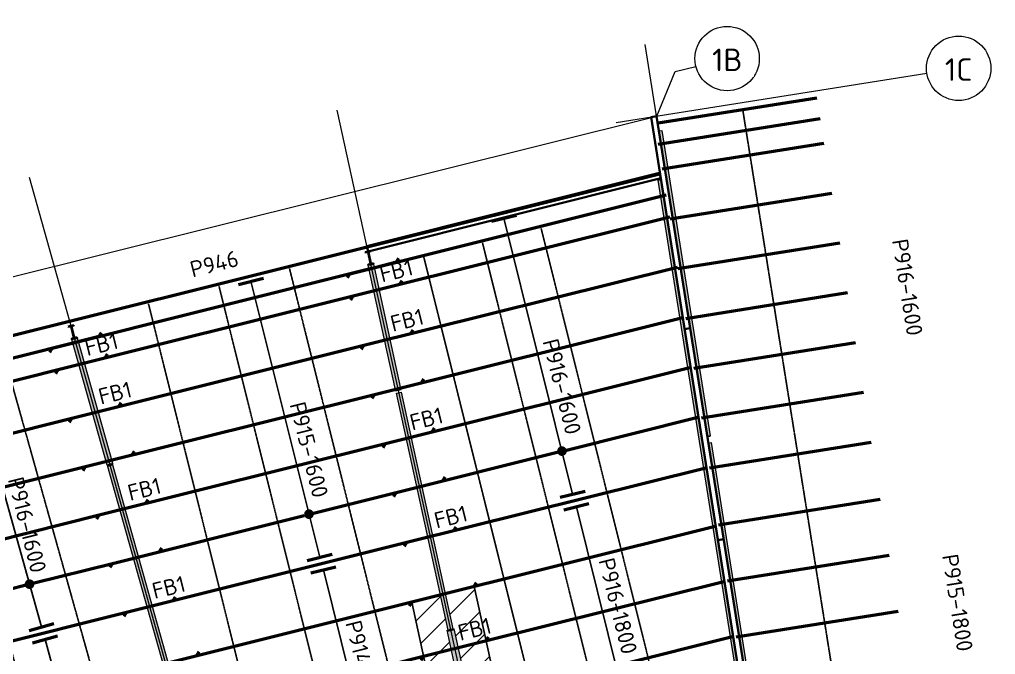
# Model space of a CAD drawing. Header units: millimetres. Extents: x 632 to 197946, y -2790 to 4041528.
# Drawn here: x 35765 to 66086, y 4021813 to 4041528 of the extents above; entities that cross this region are included whole.
import ezdxf

# ---------------------------------------------------------------- set-up
doc = ezdxf.new("R2010")
doc.units = ezdxf.units.MM
doc.linetypes.add('Dash', pattern=[7, 5, -2])
doc.linetypes.add('Hidden', pattern=[4, 3, -1])
for name, color, linetype, lineweight in [('A-010-M_LINE', 90, 'Continuous', 13), ('A-200-M_WALL_EXT', 113, 'Continuous', 13), ('S-280-A_STRUCT_FRAME', 2, 'Continuous', 18), ('S-280-M_COLUMN', 52, 'Continuous', 13), ('S-280-M_STRUCT_FRAME', 12, 'Continuous', 13), ('Z-000-T_TEXT', 131, 'Continuous', 25), ('Z-030-M_GRID', 191, 'Continuous', 13), ('Z-033_T_GRIDREF', 31, 'Continuous', 13), ('Z-060-M_DETAIL', 92, 'Continuous', 25)]:
    doc.layers.add(name, color=color, linetype=linetype, lineweight=lineweight)
doc.styles.add('ISOCPEUR_1', font='isocpeur.ttf', dxfattribs={"height": 700})
doc.styles.add('ISOCPEUR_2', font='isocpeur.ttf', dxfattribs={"height": 500})
doc.styles.add('ISOCPEUR_3', font='isocpeur.ttf', dxfattribs={"height": 2.5})

# ---------------------------------------------------------------- blocks, each defined once
blk = doc.blocks.new('NRP_Framing-Steel-Purlin C - P946 - EC250-24-4033922-S6_011 - UPPER PURLIN PLAN - PART 2')
at = {"layer": 'S-280-M_STRUCT_FRAME', "color": 1, "lineweight": 50}
blk.add_line((-2353205, 4029926), (-2325906, 4036736), dxfattribs=at)
blk.add_line((-2353205, 4029926), (-2325906, 4036736), dxfattribs=at)
blk = doc.blocks.new('NRP_Framing-Steel-Purlin C - P946 - EC250-24-4133020-S6_011 - UPPER PURLIN PLAN - PART 2')
at = {"layer": 'S-280-M_STRUCT_FRAME', "color": 1, "lineweight": 50}
blk.add_line((-2321022, 4039090), (-2325947, 4038306), dxfattribs=at)
blk.add_line((-2321022, 4039090), (-2325947, 4038306), dxfattribs=at)
blk = doc.blocks.new('NRP_Framing-Steel-Purlin Z - P915 - EZ250-19-4044862-S6_011 - UPPER PURLIN PLAN - PART 2')
at = {"layer": 'S-280-M_STRUCT_FRAME', "color": 3, "lineweight": 50}
for p, q in [((-2333969, 4033307), (-2333897, 4033428)), ((-2344584, 4030659), (-2335424, 4032944)), ((-2344657, 4030538), (-2344584, 4030659))]:
    blk.add_line(p, q, dxfattribs=at)
blk = doc.blocks.new('NRP_Framing-Steel-Purlin Z - P916 - EZ250-24-4044863-S6_011 - UPPER PURLIN PLAN - PART 2')
at = {"layer": 'S-280-M_STRUCT_FRAME', "color": 1, "lineweight": 50}
for p, q in [((-2335424, 4032944), (-2325590, 4035397)), ((-2335497, 4032823), (-2335424, 4032944))]:
    blk.add_line(p, q, dxfattribs=at)
blk = doc.blocks.new('NRP_Framing-Steel-Purlin Z - P915 - EZ250-19-4105806-S6_011 - UPPER PURLIN PLAN - PART 2')
at = {"layer": 'S-280-M_STRUCT_FRAME', "color": 3, "lineweight": 50}
for p, q in [((-2334751, 4033831), (-2334073, 4034001)), ((-2334073, 4034001), (-2334000, 4034122)), ((-2344770, 4031321), (-2334849, 4033806)), ((-2344843, 4031200), (-2344770, 4031321))]:
    blk.add_line(p, q, dxfattribs=at)
blk = doc.blocks.new('NRP_Framing-Steel-Purlin Z - P916 - EZ250-24-4104541-S6_011 - UPPER PURLIN PLAN - PART 2')
at = {"layer": 'S-280-M_STRUCT_FRAME', "color": 1, "lineweight": 50}
for p, q in [((-2335528, 4033637), (-2325699, 4036089)), ((-2335601, 4033516), (-2335528, 4033637))]:
    blk.add_line(p, q, dxfattribs=at)
blk = doc.blocks.new('NRP_Framing-Steel-Purlin Z - P916 - EZ250-24-4043329-S6_011 - UPPER PURLIN PLAN - PART 2')
at = {"layer": 'S-280-M_STRUCT_FRAME', "color": 1, "lineweight": 50}
for p, q in [((-2343130, 4031022), (-2343057, 4031143)), ((-2353082, 4028539), (-2344584, 4030659))]:
    blk.add_line(p, q, dxfattribs=at)
blk = doc.blocks.new('NRP_Framing-Steel-Purlin Z - P916 - EZ250-24-V18-S6_011 - UPPER PURLIN PLAN - PART 2')
at = {"layer": 'S-280-M_STRUCT_FRAME', "color": 1, "lineweight": 50}
for p, q in [((-2343318, 4031693), (-2343245, 4031814)), ((-2353270, 4029211), (-2343318, 4031693))]:
    blk.add_line(p, q, dxfattribs=at)
blk = doc.blocks.new('NRP_Framing-Steel-Purlin Z - P915 - EZ250-19-4044895-S6_011 - UPPER PURLIN PLAN - PART 2')
at = {"layer": 'S-280-M_STRUCT_FRAME', "color": 3, "lineweight": 50}
for p, q in [((-2333635, 4031776), (-2333562, 4031897)), ((-2344161, 4029150), (-2335090, 4031413)), ((-2344234, 4029029), (-2344161, 4029150))]:
    blk.add_line(p, q, dxfattribs=at)
blk = doc.blocks.new('NRP_Framing-Steel-Purlin Z - P916 - EZ250-24-4044943-S6_011 - UPPER PURLIN PLAN - PART 2')
at = {"layer": 'S-280-M_STRUCT_FRAME', "color": 1, "lineweight": 50}
for p, q in [((-2335090, 4031413), (-2325343, 4033844)), ((-2335163, 4031292), (-2335090, 4031413))]:
    blk.add_line(p, q, dxfattribs=at)
blk = doc.blocks.new('NRP_Framing-Steel-Purlin Z - P916 - EZ250-24-4044913-S6_011 - UPPER PURLIN PLAN - PART 2')
at = {"layer": 'S-280-M_STRUCT_FRAME', "color": 1, "lineweight": 50}
for p, q in [((-2342706, 4029513), (-2342633, 4029634)), ((-2352535, 4027061), (-2344161, 4029150))]:
    blk.add_line(p, q, dxfattribs=at)
blk = doc.blocks.new('NRP_Framing-Steel-Purlin Z - P915 - EZ250-19-4044893-S6_011 - UPPER PURLIN PLAN - PART 2')
at = {"layer": 'S-280-M_STRUCT_FRAME', "color": 3, "lineweight": 50}
for p, q in [((-2333301, 4030252), (-2333228, 4030372)), ((-2343740, 4027648), (-2334756, 4029889)), ((-2343812, 4027527), (-2343740, 4027648))]:
    blk.add_line(p, q, dxfattribs=at)
blk = doc.blocks.new('NRP_Framing-Steel-Purlin Z - P916 - EZ250-24-4044941-S6_011 - UPPER PURLIN PLAN - PART 2')
at = {"layer": 'S-280-M_STRUCT_FRAME', "color": 1, "lineweight": 50}
for p, q in [((-2334756, 4029889), (-2325182, 4032277)), ((-2334829, 4029768), (-2334756, 4029889))]:
    blk.add_line(p, q, dxfattribs=at)
blk = doc.blocks.new('NRP_Framing-Steel-Purlin Z - P916 - EZ250-24-4044911-S6_011 - UPPER PURLIN PLAN - PART 2')
at = {"layer": 'S-280-M_STRUCT_FRAME', "color": 1, "lineweight": 50}
for p, q in [((-2342285, 4028011), (-2342212, 4028131)), ((-2352025, 4025581), (-2343740, 4027648))]:
    blk.add_line(p, q, dxfattribs=at)
blk = doc.blocks.new('NRP_Framing-Steel-Purlin Z - P915 - EZ250-19-4044891-S6_011 - UPPER PURLIN PLAN - PART 2')
at = {"layer": 'S-280-M_STRUCT_FRAME', "color": 3, "lineweight": 50}
for p, q in [((-2332968, 4028728), (-2332895, 4028848)), ((-2343319, 4026145), (-2334423, 4028365)), ((-2343391, 4026025), (-2343319, 4026145))]:
    blk.add_line(p, q, dxfattribs=at)
blk = doc.blocks.new('NRP_Framing-Steel-Purlin Z - P916 - EZ250-24-4044940-S6_011 - UPPER PURLIN PLAN - PART 2')
at = {"layer": 'S-280-M_STRUCT_FRAME', "color": 1, "lineweight": 50}
for p, q in [((-2334423, 4028365), (-2324962, 4030725)), ((-2334496, 4028244), (-2334423, 4028365))]:
    blk.add_line(p, q, dxfattribs=at)
blk = doc.blocks.new('NRP_Framing-Steel-Purlin Z - P916 - EZ250-24-4044909-S6_011 - UPPER PURLIN PLAN - PART 2')
at = {"layer": 'S-280-M_STRUCT_FRAME', "color": 1, "lineweight": 50}
for p, q in [((-2341863, 4026508), (-2341790, 4026629)), ((-2351516, 4024101), (-2343319, 4026145))]:
    blk.add_line(p, q, dxfattribs=at)
blk = doc.blocks.new('NRP_Framing-Steel-Purlin Z - P915 - EZ250-19-4044889-S6_011 - UPPER PURLIN PLAN - PART 2')
at = {"layer": 'S-280-M_STRUCT_FRAME', "color": 3, "lineweight": 50}
for p, q in [((-2332635, 4027203), (-2332562, 4027324)), ((-2336651, 4026201), (-2334090, 4026840)), ((-2342897, 4024643), (-2336941, 4026129)), ((-2342970, 4024522), (-2342897, 4024643))]:
    blk.add_line(p, q, dxfattribs=at)
blk = doc.blocks.new('NRP_Framing-Steel-Purlin Z - P916 - EZ250-24-4044939-S6_011 - UPPER PURLIN PLAN - PART 2')
at = {"layer": 'S-280-M_STRUCT_FRAME', "color": 1, "lineweight": 50}
for p, q in [((-2328792, 4028162), (-2324717, 4029179)), ((-2334090, 4026840), (-2329081, 4028090)), ((-2334163, 4026720), (-2334090, 4026840))]:
    blk.add_line(p, q, dxfattribs=at)
blk = doc.blocks.new('NRP_Framing-Steel-Purlin Z - P916 - EZ250-24-4044907-S6_011 - UPPER PURLIN PLAN - PART 2')
at = {"layer": 'S-280-M_STRUCT_FRAME', "color": 1, "lineweight": 50}
for p, q in [((-2341442, 4025006), (-2341369, 4025127)), ((-2345334, 4024035), (-2342897, 4024643)), ((-2351006, 4022620), (-2345624, 4023963))]:
    blk.add_line(p, q, dxfattribs=at)
blk = doc.blocks.new('NRP_Framing-Steel-Purlin Z - P915 - EZ250-19-4044887-S6_011 - UPPER PURLIN PLAN - PART 2')
at = {"layer": 'S-280-M_STRUCT_FRAME', "color": 3, "lineweight": 50}
for p, q in [((-2332297, 4025660), (-2332224, 4025781)), ((-2342470, 4023122), (-2333752, 4025297)), ((-2342543, 4023001), (-2342470, 4023122))]:
    blk.add_line(p, q, dxfattribs=at)
blk = doc.blocks.new('NRP_Framing-Steel-Purlin Z - P916 - EZ250-24-4044938-S6_011 - UPPER PURLIN PLAN - PART 2')
at = {"layer": 'S-280-M_STRUCT_FRAME', "color": 1, "lineweight": 50}
for p, q in [((-2333752, 4025297), (-2324469, 4027613)), ((-2333825, 4025176), (-2333752, 4025297))]:
    blk.add_line(p, q, dxfattribs=at)
blk = doc.blocks.new('NRP_Framing-Steel-Purlin Z - P916 - EZ250-24-4044905-S6_011 - UPPER PURLIN PLAN - PART 2')
at = {"layer": 'S-280-M_STRUCT_FRAME', "color": 1, "lineweight": 50}
for p, q in [((-2341015, 4023485), (-2340942, 4023606)), ((-2350490, 4021122), (-2342470, 4023122))]:
    blk.add_line(p, q, dxfattribs=at)
blk = doc.blocks.new('NRP_Framing-Steel-Purlin Z - P914 - EZ250-15-4051325-S6_011 - UPPER PURLIN PLAN - PART 2')
at = {"layer": 'S-280-M_STRUCT_FRAME', "color": 150, "lineweight": 50}
for p, q in [((-2331664, 4023931), (-2331591, 4024052)), ((-2342218, 4021298), (-2333604, 4023447)), ((-2342291, 4021178), (-2342218, 4021298))]:
    blk.add_line(p, q, dxfattribs=at)
blk = doc.blocks.new('NRP_Framing-Steel-Purlin Z - P916 - EZ250-24-4051348-S6_011 - UPPER PURLIN PLAN - PART 2')
at = {"layer": 'S-280-M_STRUCT_FRAME', "color": 1, "lineweight": 50}
for p, q in [((-2333604, 4023447), (-2324181, 4025798)), ((-2333676, 4023327), (-2333604, 4023447))]:
    blk.add_line(p, q, dxfattribs=at)
blk = doc.blocks.new('NRP_Framing-Steel-Purlin Z - P916 - EZ250-24-4051381-S6_011 - UPPER PURLIN PLAN - PART 2')
at = {"layer": 'S-280-M_STRUCT_FRAME', "color": 1, "lineweight": 50}
for p, q in [((-2340278, 4021782), (-2340205, 4021903)), ((-2349892, 4019384), (-2342218, 4021298))]:
    blk.add_line(p, q, dxfattribs=at)
blk = doc.blocks.new('NRP_Framing-Steel-Purlin Z - P914 - EZ250-15-4051326-S6_011 - UPPER PURLIN PLAN - PART 2')
at = {"layer": 'S-280-M_STRUCT_FRAME', "color": 150, "lineweight": 50}
for p, q in [((-2331294, 4022241), (-2331221, 4022362)), ((-2341751, 4019633), (-2333234, 4021757)), ((-2341824, 4019512), (-2341751, 4019633))]:
    blk.add_line(p, q, dxfattribs=at)
blk = doc.blocks.new('NRP_Framing-Steel-Purlin Z - P916 - EZ250-24-4051337-S6_011 - UPPER PURLIN PLAN - PART 2')
at = {"layer": 'S-280-M_STRUCT_FRAME', "color": 1, "lineweight": 50}
for p, q in [((-2333234, 4021757), (-2323910, 4024083)), ((-2333307, 4021637), (-2333234, 4021757))]:
    blk.add_line(p, q, dxfattribs=at)
blk = doc.blocks.new('NRP_Framing-Steel-Purlin Z - P916 - EZ250-24-4051338-S6_011 - UPPER PURLIN PLAN - PART 2')
at = {"layer": 'S-280-M_STRUCT_FRAME', "color": 1, "lineweight": 50}
for p, q in [((-2327112, 4021502), (-2323638, 4022369)), ((-2332864, 4020067), (-2327400, 4021431)), ((-2332937, 4019947), (-2332864, 4020067))]:
    blk.add_line(p, q, dxfattribs=at)
blk = doc.blocks.new('NRP_Framing-Steel-Purlin Z - P916 - EZ250-24-4046571-S6_011 - UPPER PURLIN PLAN - PART 2')
at = {"layer": 'S-280-M_STRUCT_FRAME', "color": 1, "lineweight": 50}
blk.add_line((-2319329, 4028400), (-2324353, 4027601), dxfattribs=at)
blk = doc.blocks.new('NRP_Framing-Steel-Purlin Z - P916 - EZ250-24-V20-S6_011 - UPPER PURLIN PLAN - PART 2')
at = {"layer": 'S-280-M_STRUCT_FRAME', "color": 1, "lineweight": 50}
blk.add_line((-2319573, 4029946), (-2324598, 4029147), dxfattribs=at)
blk = doc.blocks.new('NRP_Framing-Steel-Purlin Z - P916 - EZ250-24-V21-S6_011 - UPPER PURLIN PLAN - PART 2')
at = {"layer": 'S-280-M_STRUCT_FRAME', "color": 1, "lineweight": 50}
blk.add_line((-2319818, 4031492), (-2324843, 4030693), dxfattribs=at)
blk = doc.blocks.new('NRP_Framing-Steel-Purlin Z - P916 - EZ250-24-4046795-S6_011 - UPPER PURLIN PLAN - PART 2')
at = {"layer": 'S-280-M_STRUCT_FRAME', "color": 1, "lineweight": 50}
blk.add_line((-2320063, 4033039), (-2325087, 4032239), dxfattribs=at)
blk = doc.blocks.new('NRP_Framing-Steel-Purlin Z - P916 - EZ250-24-V22-S6_011 - UPPER PURLIN PLAN - PART 2')
at = {"layer": 'S-280-M_STRUCT_FRAME', "color": 1, "lineweight": 50}
blk.add_line((-2320308, 4034585), (-2325333, 4033785), dxfattribs=at)
blk = doc.blocks.new('NRP_Framing-Steel-Purlin Z - P916 - EZ250-24-V23-S6_011 - UPPER PURLIN PLAN - PART 2')
at = {"layer": 'S-280-M_STRUCT_FRAME', "color": 1, "lineweight": 50}
blk.add_line((-2320553, 4036131), (-2325578, 4035331), dxfattribs=at)
blk = doc.blocks.new('NRP_Framing-Steel-Purlin Z - P916 - EZ250-24-V24-S6_011 - UPPER PURLIN PLAN - PART 2')
at = {"layer": 'S-280-M_STRUCT_FRAME', "color": 1, "lineweight": 50}
blk.add_line((-2320798, 4037677), (-2325822, 4036878), dxfattribs=at)
blk = doc.blocks.new('NRP_Framing-Steel-Purlin Z - P915 - EZ250-19-V32-S6_011 - UPPER PURLIN PLAN - PART 2')
at = {"layer": 'S-280-M_STRUCT_FRAME', "color": 3, "lineweight": 50}
blk.add_line((-2318496, 4023145), (-2323521, 4022346), dxfattribs=at)
blk = doc.blocks.new('NRP_Framing-Steel-Purlin Z - P915 - EZ250-19-V33-S6_011 - UPPER PURLIN PLAN - PART 2')
at = {"layer": 'S-280-M_STRUCT_FRAME', "color": 3, "lineweight": 50}
blk.add_line((-2318772, 4024886), (-2323796, 4024087), dxfattribs=at)
blk = doc.blocks.new('NRP_Framing-Steel-Purlin Z - P915 - EZ250-19-V34-S6_011 - UPPER PURLIN PLAN - PART 2')
at = {"layer": 'S-280-M_STRUCT_FRAME', "color": 3, "lineweight": 50}
blk.add_line((-2319048, 4026627), (-2324072, 4025827), dxfattribs=at)
blk = doc.blocks.new('NRP_Framing-Steel-Purlin Z - P916 - EZ250-24-V36-S6_011 - UPPER PURLIN PLAN - PART 2')
at = {"layer": 'S-280-M_STRUCT_FRAME', "color": 1, "lineweight": 50}
blk.add_line((-2320920, 4038450), (-2325945, 4037651), dxfattribs=at)
blk = doc.blocks.new('NRP_Framing-Steel-EA - RA728 - 90x90x8EA-4104764-S6_011 - UPPER PURLIN PLAN - PART 2')
at = {"layer": 'S-280-M_STRUCT_FRAME', "linetype": 'Dash'}
blk.add_hatch(color=9, dxfattribs=at).paths.add_polyline_path([(-2323128, 4018732), (-2323039, 4018746), (-2325860, 4036557), (-2325949, 4036543), (-2323492, 4021028)])
at = {"layer": 'S-280-M_STRUCT_FRAME', "color": 55}
for p, q in [((-2325949, 4036543), (-2325860, 4036557)), ((-2323128, 4018732), (-2325949, 4036543)), ((-2325860, 4036557), (-2324087, 4025364)), ((-2323039, 4018746), (-2323128, 4018732)), ((-2323128, 4018731), (-2323047, 4018744)), ((-2323128, 4018732), (-2323128, 4018731))]:
    blk.add_line(p, q, dxfattribs=at)
at = {"layer": 'S-280-M_STRUCT_FRAME', "color": 55, "linetype": 'Dash'}
for p, q in [((-2323047, 4018744), (-2323046, 4018737)), ((-2323046, 4018737), (-2323038, 4018738))]:
    blk.add_line(p, q, dxfattribs=at)
blk = doc.blocks.new('NRP_Bridging Plan _v2_ - 3 Rows-4061208-S6_011 - UPPER PURLIN PLAN - PART 2')
at = {"layer": 'Z-060-M_DETAIL', "linetype": 'Hidden'}
for p, q in [((1925, 8745), (1925, -8925)), ((4180, 8745), (4180, -8925)), ((6434, 8745), (6434, -8925))]:
    blk.add_line(p, q, dxfattribs=at)
blk = doc.blocks.new('NRP_Bridging Plan _v2_ - 3 Rows-4055505-S6_011 - UPPER PURLIN PLAN - PART 2')
at = {"layer": 'Z-060-M_DETAIL', "linetype": 'Hidden'}
for p, q in [((1928, 8325), (1928, -9566)), ((4186, 8325), (4186, -9566)), ((6444, 8325), (6444, -9566))]:
    blk.add_line(p, q, dxfattribs=at)
blk = doc.blocks.new('NRP_Bridging Plan _v2_ - 3 Rows-4065170-S6_011 - UPPER PURLIN PLAN - PART 2')
at = {"layer": 'Z-060-M_DETAIL', "linetype": 'Hidden'}
for p, q in [((1547, 7758), (1547, -9422)), ((3424, 7758), (3424, -9422)), ((5300, 7758), (5300, -9422))]:
    blk.add_line(p, q, dxfattribs=at)
blk = doc.blocks.new('NRP_Bridging Plan _v2_ - 3 Rows-4056164-S6_011 - UPPER PURLIN PLAN - PART 2')
at = {"layer": 'Z-060-M_DETAIL', "linetype": 'Hidden'}
blk.add_line((7470, -10100), (7470, 9588), dxfattribs=at)
blk = doc.blocks.new('NRP_Extent _v2_ - 1-200-4061066-S6_011 - UPPER PURLIN PLAN - PART 2')
at = {"layer": 'Z-060-M_DETAIL'}
blk.add_hatch(color=256, dxfattribs=at).paths.add_polyline_path([(-145, 39), (-150, 0), (-145, -39), (-130, -75), (-106, -106), (-75, -130), (-39, -145), (0, -150), (39, -145), (75, -130), (106, -106), (130, -75), (145, -39), (150, 0), (145, 39), (130, 75), (106, 106), (75, 130), (39, 145), (0, 150), (-39, 145), (-75, 130), (-106, 106), (-130, 75)])
at = {"layer": 'Z-060-M_DETAIL', "lineweight": 50}
for p, q in [((-1379, 400), (-1379, -400)), ((7453, 400), (7453, -400))]:
    blk.add_line(p, q, dxfattribs=at)
at = {"layer": 'Z-060-M_DETAIL'}
blk.add_line((7453, 0), (-1379, 0), dxfattribs=at)
blk = doc.blocks.new('NRP_Extent _v2_ - 1-200-4062012-S6_011 - UPPER PURLIN PLAN - PART 2')
at = {"layer": 'Z-060-M_DETAIL'}
blk.add_hatch(color=256, dxfattribs=at).paths.add_polyline_path([(-145, 39), (-150, 0), (-145, -39), (-130, -75), (-106, -106), (-75, -130), (-39, -145), (0, -150), (39, -145), (75, -130), (106, -106), (130, -75), (145, -39), (150, 0), (145, 39), (130, 75), (106, 106), (75, 130), (39, 145), (0, 150), (-39, 145), (-75, 130), (-106, 106), (-130, 75)])
at = {"layer": 'Z-060-M_DETAIL', "lineweight": 50}
for p, q in [((-3241, 400), (-3241, -400)), ((5101, 400), (5101, -400))]:
    blk.add_line(p, q, dxfattribs=at)
at = {"layer": 'Z-060-M_DETAIL'}
blk.add_line((5101, 0), (-3241, 0), dxfattribs=at)
blk = doc.blocks.new('Grid - NRP_Grid-Head-320187-S6_011 - UPPER PURLIN PLAN - PART 2')
at = {"layer": 'Z-033_T_GRIDREF'}
blk.add_circle((0, 0), 5, dxfattribs=at)
blk = doc.blocks.new('NRP_Fly Brace BN - FB1-4028766-S6_011 - UPPER PURLIN PLAN - PART 2')
at = {"layer": 'Z-000-T_TEXT'}
blk.add_line((0, 0), (5, 0), dxfattribs=at)
at = {"layer": 'Z-000-T_TEXT', "lineweight": 13, "insert": (1.11, 3.49), "char_height": 2.5, "width": 6.0928, "attachment_point": 1, "style": 'ISOCPEUR_3'}
blk.add_mtext('FB1', dxfattribs=at)

msp = doc.modelspace()

# ---------------------------------------------------------------- hatches: boundary and pattern name
at = {"layer": 'S-280-M_COLUMN'}
for points in [[(46595, 4033909), (46769, 4033947), (46766, 4033960), (46688, 4033944), (46683, 4033947), (46680, 4033953), (46604, 4034308), (46607, 4034313), (46612, 4034316), (46684, 4034332), (46682, 4034344), (46508, 4034306), (46511, 4034294), (46588, 4034309), (46593, 4034306), (46596, 4034301), (46672, 4033945), (46669, 4033940), (46664, 4033937), (46592, 4033922)], [(37378, 4031605), (37551, 4031648), (37548, 4031661), (37470, 4031643), (37465, 4031646), (37462, 4031651), (37376, 4032004), (37379, 4032010), (37384, 4032012), (37455, 4032030), (37452, 4032043), (37280, 4032000), (37283, 4031987), (37360, 4032005), (37365, 4032002), (37368, 4031997), (37455, 4031643), (37452, 4031638), (37446, 4031635), (37375, 4031618)]]:
    msp.add_hatch(color=256, dxfattribs=at).paths.add_polyline_path(points)
at = {"layer": 'S-280-M_STRUCT_FRAME'}
for points in [[(57134, 4028583), (57223, 4028597), (55720, 4038083), (55632, 4038069), (56444, 4032938)], [(47442, 4030035), (47616, 4030073), (46771, 4033935), (46597, 4033897), (46632, 4033737)], [(38487, 4027694), (38659, 4027742), (37566, 4031639), (37394, 4031591), (38273, 4028458)], [(47449, 4030002), (47532, 4030021), (47525, 4030052), (47442, 4030034), (47445, 4030020)], [(49080, 4022573), (49241, 4022608), (47633, 4029961), (47472, 4029926), (49071, 4022614)], [(47540, 4030021), (47623, 4030040), (47616, 4030072), (47533, 4030052), (47537, 4030035)], [(57135, 4028575), (57143, 4028577), (57142, 4028584), (57134, 4028583)], [(38496, 4027661), (38503, 4027663), (38496, 4027686), (38572, 4027707), (38569, 4027716), (38487, 4027693), (38496, 4027661)], [(40529, 4020438), (40688, 4020483), (38655, 4027730), (38496, 4027686), (40514, 4020490)], [(38662, 4027707), (38668, 4027709), (38659, 4027741), (38578, 4027716), (38579, 4027709), (38655, 4027730), (38659, 4027717)], [(50326, 4016727), (50549, 4016775), (49272, 4022614), (49050, 4022565), (49386, 4021028)], [(49241, 4022608), (49188, 4022595), (49191, 4022596)]]:
    msp.add_hatch(color=9, dxfattribs=at).paths.add_polyline_path(points)
h = msp.add_hatch(color=9, dxfattribs=at)
h.paths.add_polyline_path([(47540, 4030021), (47533, 4030054), (47525, 4030052), (47532, 4030020)])
h.paths.add_polyline_path([(47623, 4030038), (47623, 4030040), (47616, 4030037)])
h = msp.add_hatch(color=9, dxfattribs=at)
h.paths.add_polyline_path([(58699, 4018702), (58788, 4018716), (58774, 4018788), (58688, 4018774), (58694, 4018731)])
h.paths.add_polyline_path([(58686, 4018788), (58774, 4018802), (57256, 4028391), (57167, 4028377), (58430, 4020402)])
h = msp.add_hatch(color=9, dxfattribs=at)
h.paths.add_polyline_path([(38569, 4027716), (38574, 4027707), (38579, 4027709), (38577, 4027718)])
h.paths.add_polyline_path([(38668, 4027708), (38668, 4027709), (38662, 4027706)])
at = {"layer": 'Z-060-M_DETAIL', "lineweight": 18}
h = msp.add_hatch(dxfattribs=at)
h.set_pattern_fill('FP_4', color=8, style=0, pattern_type=2)
h.set_pattern_definition([(45, (2381553.9, 0), (-424.26407, 424.26407), [])])
h.paths.add_polyline_path([(51390, 4007713), (52275, 4007934), (51630, 4010878), (51606, 4010873), (49050, 4022565), (49080, 4022573), (48843, 4023657), (47953, 4023434), (50699, 4010873)])
h.paths.add_polyline_path([(52447, 4007977), (53332, 4008197), (49894, 4023919), (49003, 4023697), (49242, 4022607), (49272, 4022614), (51829, 4010922), (51805, 4010916), (51829, 4010805)])

# ---------------------------------------------------------------- linework, layer by layer
at = {"layer": 'A-010-M_LINE', "lineweight": 25}
for p, q in [((49894, 4023919), (47953, 4023434)), ((53332, 4008197), (49894, 4023919)), ((47953, 4023434), (51390, 4007713))]:
    msp.add_line(p, q, dxfattribs=at)
at = {"layer": 'A-200-M_WALL_EXT', "lineweight": 35}
for p, q in [((55386, 4038501), (55559, 4038528)), ((59551, 4012203), (55386, 4038501)), ((55559, 4038528), (59724, 4012231)), ((46552, 4034495), (55644, 4036769)), ((55644, 4036769), (55687, 4036600)), ((55687, 4036600), (46595, 4034325)), ((46595, 4034325), (46552, 4034495)), ((56429, 4031916), (56602, 4031943)), ((57467, 4025364), (57640, 4025392))]:
    msp.add_line(p, q, dxfattribs=at)
at = {"layer": 'S-280-M_COLUMN', "lineweight": 35}
for p, q in [((46508, 4034306), (46595, 4034325)), ((46511, 4034294), (46508, 4034306)), ((46583, 4034309), (46511, 4034294)), ((46596, 4034326), (46682, 4034344)), ((46673, 4033951), (46596, 4034301)), ((46604, 4034302), (46680, 4033953)), ((46684, 4034332), (46612, 4034316)), ((46682, 4034344), (46684, 4034332)), ((46592, 4033922), (46664, 4033937)), ((46595, 4033909), (46592, 4033922)), ((46769, 4033947), (46595, 4033909)), ((46694, 4033944), (46766, 4033960)), ((46766, 4033960), (46769, 4033947)), ((37280, 4032000), (37452, 4032043)), ((37283, 4031987), (37280, 4032000)), ((37354, 4032005), (37283, 4031987)), ((37455, 4031649), (37368, 4031997)), ((37376, 4031999), (37462, 4031651)), ((37455, 4032030), (37384, 4032012)), ((37452, 4032043), (37455, 4032030)), ((37375, 4031618), (37446, 4031635)), ((37378, 4031605), (37375, 4031618)), ((37551, 4031648), (37378, 4031605)), ((37476, 4031643), (37548, 4031661)), ((37548, 4031661), (37551, 4031648))]:
    msp.add_line(p, q, dxfattribs=at)
for centre, start, end in [((46585, 4034298), 12.3344, 102.3344), ((46615, 4034305), 102.3344, 192.3344), ((46661, 4033949), 282.3344, 12.3344), ((46691, 4033955), 192.3344, 282.3344), ((37357, 4031994), 14.0181, 104.0181), ((37387, 4032001), 104.0181, 194.0181), ((37444, 4031647), 284.0181, 14.0181), ((37473, 4031654), 194.0181, 284.0181)]:
    msp.add_arc(centre, 11.4, start, end, dxfattribs=at)
at = {"layer": 'S-280-M_STRUCT_FRAME', "color": 55}
for p, q in [((55632, 4038069), (55720, 4038083)), ((55720, 4038083), (57223, 4028597)), ((46597, 4033897), (46771, 4033935)), ((47442, 4030035), (46597, 4033897)), ((47616, 4030073), (46771, 4033935)), ((37394, 4031591), (37566, 4031639)), ((38487, 4027694), (37394, 4031591)), ((38659, 4027742), (37566, 4031639)), ((47616, 4030073), (47442, 4030035)), ((47442, 4030034), (47525, 4030052)), ((47442, 4030035), (47442, 4030034)), ((47442, 4030034), (47449, 4030002)), ((47449, 4030000), (47623, 4030038)), ((47532, 4030020), (47449, 4030002)), ((47449, 4030002), (47449, 4030000)), ((47472, 4029926), (47633, 4029961)), ((47525, 4030052), (47532, 4030020)), ((47533, 4030054), (47616, 4030072)), ((47540, 4030021), (47533, 4030054)), ((47623, 4030040), (47540, 4030021)), ((47616, 4030072), (47616, 4030073)), ((47623, 4030040), (47616, 4030072)), ((47623, 4030038), (47623, 4030040)), ((49241, 4022608), (47633, 4029961)), ((49080, 4022573), (47472, 4029926)), ((57223, 4028597), (57134, 4028583)), ((57135, 4028575), (57143, 4028577)), ((57142, 4028584), (57223, 4028596)), ((57143, 4028577), (57142, 4028584)), ((57223, 4028596), (57223, 4028597)), ((57167, 4028377), (57256, 4028391)), ((57640, 4025392), (57167, 4028377)), ((57256, 4028391), (58774, 4018802)), ((38659, 4027742), (38487, 4027694)), ((38487, 4027693), (38569, 4027716)), ((38487, 4027694), (38487, 4027693)), ((38487, 4027693), (38496, 4027661)), ((38496, 4027686), (38655, 4027730)), ((40529, 4020438), (38496, 4027686)), ((38503, 4027663), (38496, 4027661)), ((38496, 4027661), (38497, 4027660)), ((38497, 4027660), (38503, 4027662)), ((38569, 4027716), (38572, 4027707)), ((38577, 4027718), (38659, 4027741)), ((38579, 4027709), (38577, 4027718)), ((40688, 4020483), (38655, 4027730)), ((38659, 4027741), (38659, 4027742)), ((38668, 4027709), (38659, 4027741)), ((38668, 4027709), (38662, 4027707)), ((38662, 4027706), (38668, 4027708)), ((38668, 4027708), (38668, 4027709)), ((49050, 4022565), (49272, 4022614)), ((50326, 4016727), (49050, 4022565)), ((49241, 4022608), (49080, 4022573)), ((49080, 4022573), (49080, 4022572)), ((49242, 4022607), (49241, 4022608)), ((50549, 4016775), (49272, 4022614))]:
    msp.add_line(p, q, dxfattribs=at)
at = {"layer": 'S-280-M_STRUCT_FRAME', "color": 55, "linetype": 'Dash'}
for p, q in [((47533, 4030054), (47533, 4030054)), ((38503, 4027662), (38662, 4027706)), ((38578, 4027684), (38503, 4027663)), ((38572, 4027707), (38578, 4027684)), ((38577, 4027718), (38577, 4027718)), ((38586, 4027686), (38579, 4027709)), ((38662, 4027707), (38586, 4027686)), ((49080, 4022572), (49158, 4022589)), ((49080, 4022572), (49086, 4022547)), ((49086, 4022547), (49247, 4022582)), ((49163, 4022564), (49086, 4022547)), ((49086, 4022547), (49086, 4022547)), ((49158, 4022589), (49163, 4022564)), ((49164, 4022590), (49242, 4022607)), ((49169, 4022566), (49164, 4022590)), ((49164, 4022590), (49164, 4022590)), ((49247, 4022583), (49169, 4022566)), ((49247, 4022583), (49242, 4022607)), ((49247, 4022582), (49247, 4022583))]:
    msp.add_line(p, q, dxfattribs=at)
at = {"layer": 'Z-030-M_GRID'}
for p, q in [((63056, 3991195), (55207, 4040752)), ((56130, 4039913), (56779, 4040074)), ((54305, 4038329), (63954, 4039858)), ((55564, 4038529), (56130, 4039913)), ((24710, 4030840), (55564, 4038529)), ((56347, 3989728), (45636, 4038710)), ((49566, 3988525), (36076, 4036620))]:
    msp.add_line(p, q, dxfattribs=at)

# ---------------------------------------------------------------- block references
at = {"layer": 'S-280-M_STRUCT_FRAME', "color": 1, "lineweight": 50}
for name in ['NRP_Framing-Steel-Purlin C - P946 - EC250-24-4133020-S6_011 - UPPER PURLIN PLAN - PART 2', 'NRP_Framing-Steel-Purlin Z - P916 - EZ250-24-V36-S6_011 - UPPER PURLIN PLAN - PART 2', 'NRP_Framing-Steel-Purlin Z - P916 - EZ250-24-V24-S6_011 - UPPER PURLIN PLAN - PART 2', 'NRP_Framing-Steel-Purlin C - P946 - EC250-24-4033922-S6_011 - UPPER PURLIN PLAN - PART 2', 'NRP_Framing-Steel-Purlin Z - P916 - EZ250-24-4104541-S6_011 - UPPER PURLIN PLAN - PART 2', 'NRP_Framing-Steel-Purlin Z - P916 - EZ250-24-V23-S6_011 - UPPER PURLIN PLAN - PART 2', 'NRP_Framing-Steel-Purlin Z - P916 - EZ250-24-4044863-S6_011 - UPPER PURLIN PLAN - PART 2', 'NRP_Framing-Steel-Purlin Z - P916 - EZ250-24-V22-S6_011 - UPPER PURLIN PLAN - PART 2', 'NRP_Framing-Steel-Purlin Z - P916 - EZ250-24-4044943-S6_011 - UPPER PURLIN PLAN - PART 2', 'NRP_Framing-Steel-Purlin Z - P916 - EZ250-24-4046795-S6_011 - UPPER PURLIN PLAN - PART 2', 'NRP_Framing-Steel-Purlin Z - P916 - EZ250-24-4044941-S6_011 - UPPER PURLIN PLAN - PART 2', 'NRP_Framing-Steel-Purlin Z - P916 - EZ250-24-V18-S6_011 - UPPER PURLIN PLAN - PART 2', 'NRP_Framing-Steel-Purlin Z - P916 - EZ250-24-V21-S6_011 - UPPER PURLIN PLAN - PART 2', 'NRP_Framing-Steel-Purlin Z - P916 - EZ250-24-4043329-S6_011 - UPPER PURLIN PLAN - PART 2', 'NRP_Framing-Steel-Purlin Z - P916 - EZ250-24-4044940-S6_011 - UPPER PURLIN PLAN - PART 2', 'NRP_Framing-Steel-Purlin Z - P916 - EZ250-24-V20-S6_011 - UPPER PURLIN PLAN - PART 2', 'NRP_Framing-Steel-Purlin Z - P916 - EZ250-24-4044913-S6_011 - UPPER PURLIN PLAN - PART 2', 'NRP_Framing-Steel-Purlin Z - P916 - EZ250-24-4044939-S6_011 - UPPER PURLIN PLAN - PART 2', 'NRP_Framing-Steel-Purlin Z - P916 - EZ250-24-4044911-S6_011 - UPPER PURLIN PLAN - PART 2', 'NRP_Framing-Steel-Purlin Z - P916 - EZ250-24-4046571-S6_011 - UPPER PURLIN PLAN - PART 2', 'NRP_Framing-Steel-Purlin Z - P916 - EZ250-24-4044938-S6_011 - UPPER PURLIN PLAN - PART 2', 'NRP_Framing-Steel-Purlin Z - P916 - EZ250-24-4044909-S6_011 - UPPER PURLIN PLAN - PART 2', 'NRP_Framing-Steel-Purlin Z - P916 - EZ250-24-4051348-S6_011 - UPPER PURLIN PLAN - PART 2', 'NRP_Framing-Steel-Purlin Z - P916 - EZ250-24-4044907-S6_011 - UPPER PURLIN PLAN - PART 2', 'NRP_Framing-Steel-Purlin Z - P916 - EZ250-24-4051337-S6_011 - UPPER PURLIN PLAN - PART 2', 'NRP_Framing-Steel-Purlin Z - P916 - EZ250-24-4044905-S6_011 - UPPER PURLIN PLAN - PART 2', 'NRP_Framing-Steel-Purlin Z - P916 - EZ250-24-4051338-S6_011 - UPPER PURLIN PLAN - PART 2', 'NRP_Framing-Steel-Purlin Z - P916 - EZ250-24-4051381-S6_011 - UPPER PURLIN PLAN - PART 2']:
    msp.add_blockref(name, (2381554, 0), dxfattribs=at)
at = {"layer": 'S-280-M_STRUCT_FRAME', "color": 55, "linetype": 'Dash'}
msp.add_blockref('NRP_Framing-Steel-EA - RA728 - 90x90x8EA-4104764-S6_011 - UPPER PURLIN PLAN - PART 2', (2381554, 0), dxfattribs=at)
at = {"layer": 'S-280-M_STRUCT_FRAME', "color": 3, "lineweight": 50}
for name in ['NRP_Framing-Steel-Purlin Z - P915 - EZ250-19-4105806-S6_011 - UPPER PURLIN PLAN - PART 2', 'NRP_Framing-Steel-Purlin Z - P915 - EZ250-19-4044862-S6_011 - UPPER PURLIN PLAN - PART 2', 'NRP_Framing-Steel-Purlin Z - P915 - EZ250-19-4044895-S6_011 - UPPER PURLIN PLAN - PART 2', 'NRP_Framing-Steel-Purlin Z - P915 - EZ250-19-4044893-S6_011 - UPPER PURLIN PLAN - PART 2', 'NRP_Framing-Steel-Purlin Z - P915 - EZ250-19-4044891-S6_011 - UPPER PURLIN PLAN - PART 2', 'NRP_Framing-Steel-Purlin Z - P915 - EZ250-19-4044889-S6_011 - UPPER PURLIN PLAN - PART 2', 'NRP_Framing-Steel-Purlin Z - P915 - EZ250-19-V34-S6_011 - UPPER PURLIN PLAN - PART 2', 'NRP_Framing-Steel-Purlin Z - P915 - EZ250-19-4044887-S6_011 - UPPER PURLIN PLAN - PART 2', 'NRP_Framing-Steel-Purlin Z - P915 - EZ250-19-V33-S6_011 - UPPER PURLIN PLAN - PART 2', 'NRP_Framing-Steel-Purlin Z - P915 - EZ250-19-V32-S6_011 - UPPER PURLIN PLAN - PART 2']:
    msp.add_blockref(name, (2381554, 0), dxfattribs=at)
at = {"layer": 'S-280-M_STRUCT_FRAME', "color": 150, "lineweight": 50}
for name in ['NRP_Framing-Steel-Purlin Z - P914 - EZ250-15-4051325-S6_011 - UPPER PURLIN PLAN - PART 2', 'NRP_Framing-Steel-Purlin Z - P914 - EZ250-15-4051326-S6_011 - UPPER PURLIN PLAN - PART 2']:
    msp.add_blockref(name, (2381554, 0), dxfattribs=at)
at = {"layer": 'Z-000-T_TEXT', "lineweight": 13, "xscale": 200, "yscale": 200, "zscale": 200}
for p, rotation in [((46861, 4033113), 14.00702890779062), ((47195, 4031582), 14.00702890779062), ((37701, 4030828), 13.99361019013021), ((38124, 4029319), 13.99361019013021), ((47796, 4028517), 14.00702890779062), ((39033, 4026331), 13.99361019013021), ((48555, 4025471), 14.00702890779062), ((39792, 4023285), 13.99361019013021), ((49294, 4021987), 14.00702890779062)]:
    msp.add_blockref('NRP_Fly Brace BN - FB1-4028766-S6_011 - UPPER PURLIN PLAN - PART 2', p, dxfattribs=dict(at, rotation=rotation))
at = {"layer": 'Z-033_T_GRIDREF'}
for p, xscale, yscale, zscale, rotation in [((57749, 4040316), 199.9999999999998, 199.9999999999998, 199.9999999999998, 283.9934690902115), ((64942, 4040014), 199.9999999999999, 199.9999999999999, 199.9999999999999, 279.0003283881446)]:
    msp.add_blockref('Grid - NRP_Grid-Head-320187-S6_011 - UPPER PURLIN PLAN - PART 2', p, dxfattribs=dict(at, xscale=xscale, yscale=yscale, zscale=zscale, rotation=rotation))
at = {"layer": 'Z-060-M_DETAIL', "linetype": 'Hidden'}
for name, p, rotation in [('NRP_Bridging Plan _v2_ - 3 Rows-4056164-S6_011 - UPPER PURLIN PLAN - PART 2', (67205, 4029928), 189.0791391923992), ('NRP_Bridging Plan _v2_ - 3 Rows-4065170-S6_011 - UPPER PURLIN PLAN - PART 2', (48703, 4026239), 13.9934690902118), ('NRP_Bridging Plan _v2_ - 3 Rows-4055505-S6_011 - UPPER PURLIN PLAN - PART 2', (39913, 4024161), 13.99346909021364), ('NRP_Bridging Plan _v2_ - 3 Rows-4061208-S6_011 - UPPER PURLIN PLAN - PART 2', (31342, 4021324), 15.66740712021609)]:
    msp.add_blockref(name, p, dxfattribs=dict(at, rotation=rotation))
at = {"layer": 'Z-060-M_DETAIL'}
for name, p, rotation in [('NRP_Extent _v2_ - 1-200-4061066-S6_011 - UPPER PURLIN PLAN - PART 2', (52616, 4028128), 103.9934690902136), ('NRP_Extent _v2_ - 1-200-4061066-S6_011 - UPPER PURLIN PLAN - PART 2', (44757, 4026170), 103.9934690902136), ('NRP_Extent _v2_ - 1-200-4061066-S6_011 - UPPER PURLIN PLAN - PART 2', (36076, 4023996), 105.6674071202176), ('NRP_Extent _v2_ - 1-200-4062012-S6_011 - UPPER PURLIN PLAN - PART 2', (54302, 4021452), 103.9934690902134), ('NRP_Extent _v2_ - 1-200-4062012-S6_011 - UPPER PURLIN PLAN - PART 2', (46442, 4019493), 103.9934690902134), ('NRP_Extent _v2_ - 1-200-4062012-S6_011 - UPPER PURLIN PLAN - PART 2', (37934, 4017371), 105.6674071202176)]:
    msp.add_blockref(name, p, dxfattribs=dict(at, rotation=rotation))

# ---------------------------------------------------------------- texts
at = {"layer": 'S-280-A_STRUCT_FRAME', "lineweight": 13, "char_height": 500, "attachment_point": 1, "style": 'ISOCPEUR_2'}
for s, insert, width, rotation in [('P916-1600', (63357, 4034752), 3687.76, 279.0397), ('P946', (41017, 4034001), 1827.85, 14.007), ('P916-1600', (52492, 4031662), 3687.76, 284.007), ('P915-1600', (44633, 4029703), 3687.76, 284.007), ('P916-1600', (35877, 4027369), 3687.76, 284.007), ('P916-1800', (54230, 4024857), 3687.76, 284.007), ('P915-1800', (64914, 4024965), 3687.76, 279.0397), ('P914-1800', (46366, 4022917), 3735.86, 284.007)]:
    msp.add_mtext(s, dxfattribs=dict(at, insert=insert, width=width, rotation=rotation))

# ---------------------------------------------------------------- next in the draw order: texts
at = {"layer": 'Z-033_T_GRIDREF', "char_height": 700, "attachment_point": 1, "style": 'ISOCPEUR_1', "bg_fill": 3, "box_fill_scale": 1.25, "bg_fill_color": 256, "bg_fill_true_color": 13158600, "bg_fill_transparency": 0}
for s, insert, width in [('1B', (57282, 4040626), 1122.36), ('1C', (64514, 4040324), 1026.16)]:
    msp.add_mtext(s, dxfattribs=dict(at, insert=insert, width=width))

doc.saveas('drawing.dxf')
